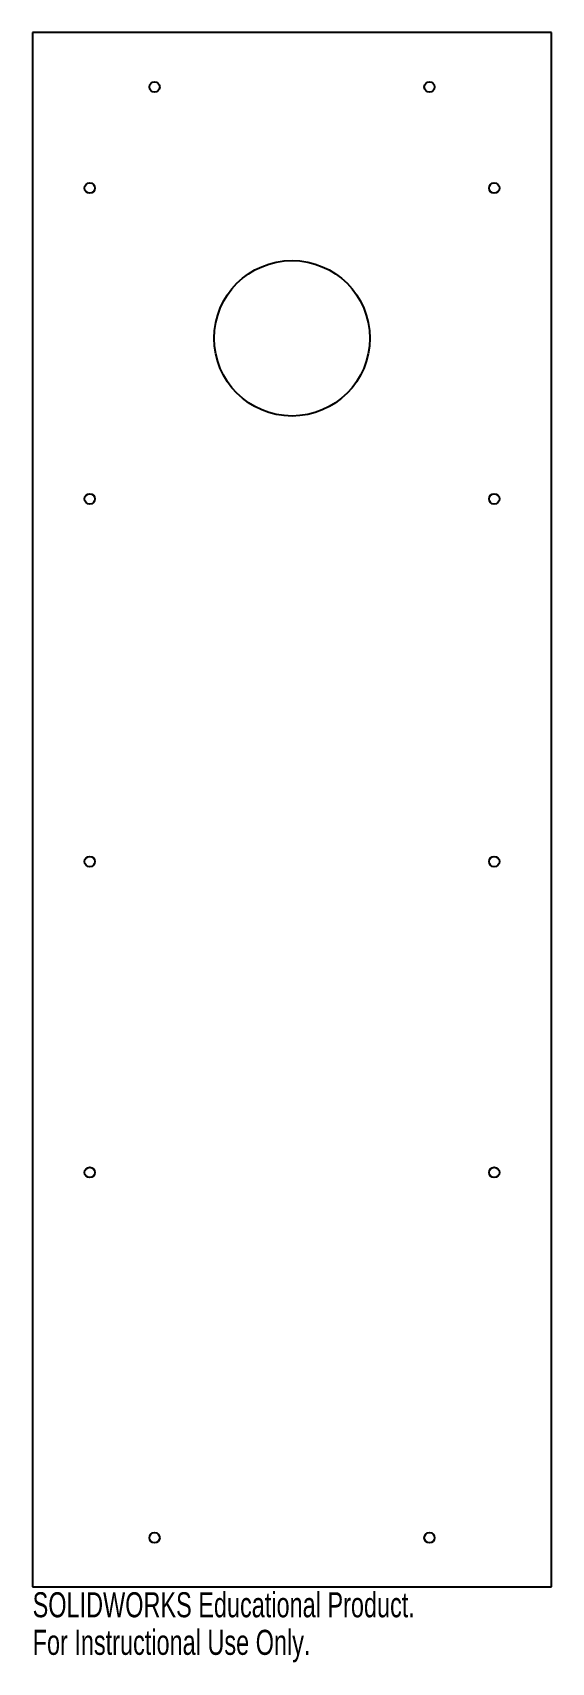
# Model space of a CAD drawing. Header units: millimetres. Extents: x -50 to 50, y -165 to 150.
import ezdxf

# ---------------------------------------------------------------- set-up
doc = ezdxf.new("R2010")
doc.units = ezdxf.units.MM
doc.styles.add('SLDTEXTSTYLE0', font='TXT', dxfattribs={"width": 0.7})

msp = doc.modelspace()

# ---------------------------------------------------------------- linework, layer by layer
at = {"color": 7, "linetype": 'Continuous', "lineweight": 25}
for p, q in [((50, 150), (-50, 150)), ((-50, 150), (-50, -150)), ((50, -150), (50, 150)), ((-50, -150), (50, -150))]:
    msp.add_line(p, q, dxfattribs=at)
for centre, radius in [((-26.5, 139.5), 1), ((26.5, 139.5), 1), ((-39, 120), 1), ((39, 120), 1), ((0, 91), 15), ((-39, 60), 1), ((39, 60), 1), ((-39, -10), 1), ((39, -10), 1), ((-39, -70), 1), ((39, -70), 1), ((-26.5, -140.5), 1), ((26.5, -140.5), 1)]:
    msp.add_circle(centre, radius, dxfattribs=at)

# ---------------------------------------------------------------- texts
at = {"color": 7, "linetype": 'Continuous', "char_height": 4.8336, "attachment_point": 1, "style": 'SLDTEXTSTYLE0'}
for s, insert in [('SOLIDWORKS Educational Product.', (-50, -151.02)), ('For Instructional Use Only.', (-50, -158.27))]:
    msp.add_mtext(s, dxfattribs=dict(at, insert=insert))

doc.saveas('drawing.dxf')
